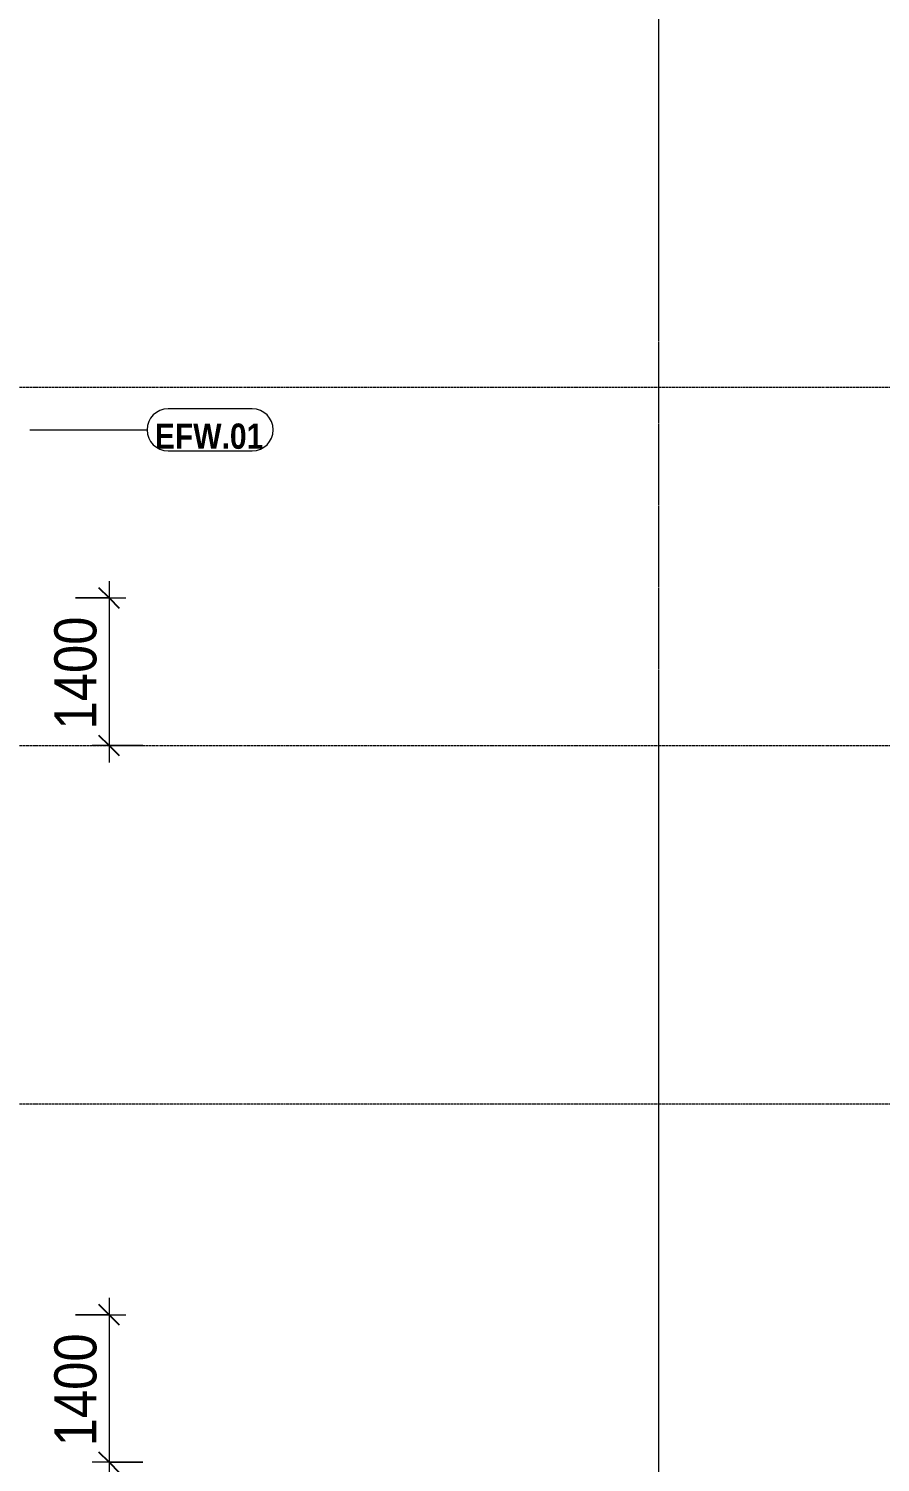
# Model space of a CAD drawing. Header units: millimetres. Extents: x 25061 to 259291, y -8723 to 35400.
# Drawn here: x 54973 to 63053, y 9000 to 22600 of the extents above; entities that cross this region are included whole.
import ezdxf

# ---------------------------------------------------------------- set-up
doc = ezdxf.new("R2010")
doc.units = ezdxf.units.MM
doc.linetypes.add('Centre', pattern=[31.75, 6.35, -4.7625, 15.875, -4.7625])
doc.linetypes.add('Grid Line', pattern=[22.225, 12.7, -3.175, 3.175, -3.175])
for name, color, linetype, lineweight in [('A-ANNO-DIMS', 211, 'Continuous', 9), ('A-ANNO-DIMS-160', 211, 'Continuous', 9), ('A-FLOR-LEVL-2', 51, 'Centre', 9), ('A-WALL-IDEN', 211, 'Continuous', 9), ('S-GRID-1', 1, 'Grid Line', 9)]:
    doc.layers.add(name, color=color, linetype=linetype, lineweight=lineweight)
doc.styles.add('Arial_B', font='arialbd.ttf', dxfattribs={"width": 0.85, "height": 240})
doc.styles.add('UTM Avo', font='', dxfattribs={"width": 0.9, "height": 400})
doc.styles.get('UTM Avo').set_extended_font_data('UTM Avo')
doc.dimstyles.new('1_Dim_chi_tiet_2_5', dxfattribs={"dimscale": 304.8, "dimtxt": 399.720379, "dimasz": 0.629921, "dimexe": 0.524934, "dimexo": 0.0625, "dimgap": 0.052493, "dimtad": 1, "dimdec": 0, "dimrnd": 5, "dimzin": 0, "dimdsep": 46, "dimtxsty": 'UTM Avo', "dimblk1": 'OBLIQUE', "dimblk2": 'OBLIQUE', "dimsah": 1, "dimcen": 0.09, "dimdle": 0.524934, "dimazin": 0, "dimtfac": 1, "dimtdec": 4, "dimtix": 1, "dimtmove": 0, "dimatfit": 3, "dimfxl": 1.049869, "dimfxlon": 1, "dimtvp": 1, "dimtolj": 1, "dimtzin": 0, "dimarcsym": 2})

# ---------------------------------------------------------------- blocks, each defined once
blk = doc.blocks.new('DIMBLOCK50-TKCS_MẶT CẮT 1')
at = {"layer": 'A-ANNO-DIMS-160', "lineweight": 25}
for p, q in [((55736, 17200), (55640, 17296)), ((55736, 17200), (55832, 17104)), ((55736, 15800), (55640, 15896)), ((55736, 15800), (55832, 15704))]:
    blk.add_line(p, q, dxfattribs=at)
at = {"layer": 'A-ANNO-DIMS-160'}
for p, q in [((55736, 17360), (55736, 15640)), ((55416, 17200), (55896, 17200)), ((55736, 17200), (55416, 17200)), ((56056, 15800), (55576, 15800)), ((55736, 15800), (56056, 15800))]:
    blk.add_line(p, q, dxfattribs=at)
at = {"layer": 'A-ANNO-DIMS-160', "color": 0, "insert": (55216, 15952), "char_height": 400, "width": 1314.64, "attachment_point": 1, "rotation": 90, "line_spacing_factor": 1.110334, "style": 'UTM Avo'}
blk.add_mtext('1400', dxfattribs=at)
blk = doc.blocks.new('_Oblique')
at = {"color": 0, "linetype": 'ByBlock', "lineweight": -2}
blk.add_line((-0.5, -0.5), (0.5, 0.5), dxfattribs=at)
blk = doc.blocks.new('DIMBLOCK51-TKCS_MẶT CẮT 1')
at = {"layer": 'A-ANNO-DIMS-160', "lineweight": 25}
for p, q in [((55736, 10400), (55640, 10496)), ((55736, 10400), (55832, 10304)), ((55736, 9000), (55640, 9096)), ((55736, 9000), (55832, 8904))]:
    blk.add_line(p, q, dxfattribs=at)
at = {"layer": 'A-ANNO-DIMS-160'}
for p, q in [((55736, 10560), (55736, 8840)), ((55416, 10400), (55896, 10400)), ((55736, 10400), (55416, 10400)), ((56056, 9000), (55576, 9000)), ((55736, 9000), (56056, 9000))]:
    blk.add_line(p, q, dxfattribs=at)
at = {"layer": 'A-ANNO-DIMS-160', "color": 0, "insert": (55216, 9152), "char_height": 400, "width": 1314.64, "attachment_point": 1, "rotation": 90, "line_spacing_factor": 1.110334, "style": 'UTM Avo'}
blk.add_mtext('1400', dxfattribs=at)
blk = doc.blocks.new('CTL_WALL TAG NO MARK - 10-2062273-TKCS_MẶT CẮT 1')
at = {"layer": 'A-WALL-IDEN'}
for p, q in [((32371, 30015), (31574, 30015)), ((31574, 29615), (32371, 29615))]:
    blk.add_line(p, q, dxfattribs=at)
for centre, start, end in [((31574, 29815), 90, 270), ((32371, 29815), 270, 90)]:
    blk.add_arc(centre, 200, start, end, dxfattribs=at)

msp = doc.modelspace()

# ---------------------------------------------------------------- linework, layer by layer
at = {"layer": 'A-FLOR-LEVL-2'}
for p, q in [((25061.1, 19200), (134152.6, 19200)), ((25061.1, 15800), (134152.6, 15800)), ((25061.1, 12400), (134152.6, 12400))]:
    msp.add_line(p, q, dxfattribs=at)
at = {"layer": 'A-WALL-IDEN'}
msp.add_line((54983.6, 18794.6), (56095.8, 18794.6), dxfattribs=at)
at = {"layer": 'S-GRID-1'}
msp.add_line((60952.6, -3283.1), (60952.6, 30285.9), dxfattribs=at)

# ---------------------------------------------------------------- block references
at = {"layer": 'A-WALL-IDEN'}
msp.add_blockref('CTL_WALL TAG NO MARK - 10-2062273-TKCS_MẶT CẮT 1', (24722, -11020.6), dxfattribs=at)

# ---------------------------------------------------------------- texts
at = {"layer": 'A-WALL-IDEN', "insert": (56684.5, 18732.7), "char_height": 240, "width": 1062.16, "attachment_point": 5, "line_spacing_factor": 0.936439, "style": 'Arial_B'}
msp.add_mtext('\\pt6.7992,13.6008,20.4,27.1992,34.0008,40.8,47.5992,54.4008,61.2,67.9992,74.8008,81.6,88.3992,95.2008,102,108.7992,115.6008,122.4,129.1992,136.0008,142.8,149.5992,156.4008,163.2,169.9992,176.8008,183.6,190.3992,197.2008,204,210.7992,217.6008;EFW.01', dxfattribs=at)

# ---------------------------------------------------------------- dimensions: what is measured, and where the dimension line sits
at = {"layer": 'A-ANNO-DIMS'}
for base, p1, p2, picture, middle in [((55735.9, 15800), (55415.9, 17200), (56055.9, 15800), 'DIMBLOCK50-TKCS_MẶT CẮT 1', (55512.9, 16500)), ((55735.9, 9000), (55415.9, 10400), (56055.9, 9000), 'DIMBLOCK51-TKCS_MẶT CẮT 1', (55512.9, 9700))]:
    dim = msp.add_linear_dim(base=base, p1=p1, p2=p2, angle=90, dimstyle='1_Dim_chi_tiet_2_5', override={"dimpost": '<>', "dimfxl": 1539.350512}, dxfattribs=at)
    dim.commit()
    dim.dimension.update_dxf_attribs({"geometry": picture, "text_midpoint": middle})

doc.saveas('drawing.dxf')
